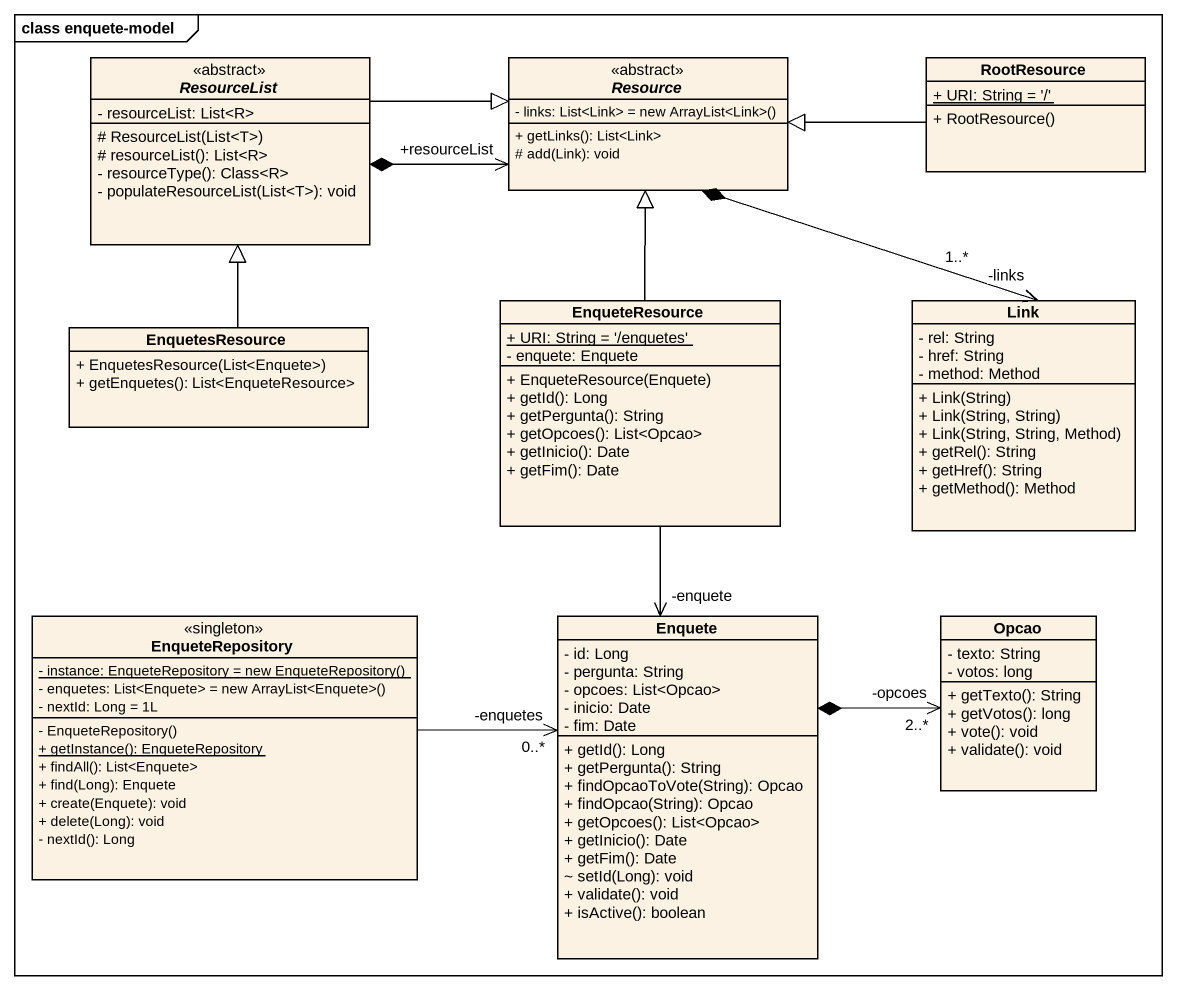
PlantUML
@startuml
mainframe class enquete-model
hide circle
hide empty members
skinparam classAttributeIconSize 0
abstract class ResourceList <<abstract>> {
  - resourceList: List<R>
  # ResourceList(List<T>)
  # resourceList(): List<R>
  - resourceType(): Class<R>
  - populateResourceList(List<T>): void
}
abstract class Resource <<abstract>> {
  {field} - links: List<Link> = new ArrayList<Link>()
  + getLinks(): List<Link>
  # add(Link): void
}
class RootResource {
  {static} + URI: String = '/'
  + RootResource()
}
class EnqueteResource {
  {static} + URI: String = '/enquetes'
  - enquete: Enquete
  + EnqueteResource(Enquete)
  + getId(): Long
  + getPergunta(): String
  + getOpcoes(): List<Opcao>
  + getInicio(): Date
  + getFim(): Date
}
class Link {
  - rel: String
  - href: String
  - method: Method
  + Link(String)
  + Link(String, String)
  + Link(String, String, Method)
  + getRel(): String
  + getHref(): String
  + getMethod(): Method
}
class EnquetesResource {
  + EnquetesResource(List<Enquete>)
  + getEnquetes(): List<EnqueteResource>
}
class EnqueteRepository <<singleton>> {
  {static} {field} - instance: EnqueteRepository = new EnqueteRepository()
  {field} - enquetes: List<Enquete> = new ArrayList<Enquete>()
  - nextId: Long = 1L
  - EnqueteRepository()
  {static} + getInstance(): EnqueteRepository
  + findAll(): List<Enquete>
  + find(Long): Enquete
  + create(Enquete): void
  + delete(Long): void
  - nextId(): Long
}
class Enquete {
  - id: Long
  - pergunta: String
  - opcoes: List<Opcao>
  - inicio: Date
  - fim: Date
  + getId(): Long
  + getPergunta(): String
  + findOpcaoToVote(String): Opcao
  + findOpcao(String): Opcao
  + getOpcoes(): List<Opcao>
  + getInicio(): Date
  + getFim(): Date
  ~ setId(Long): void
  + validate(): void
  + isActive(): boolean
}
class Opcao {
  - texto: String
  - votos: long
  + getTexto(): String
  + getVotos(): long
  + vote(): void
  + validate(): void
}
ResourceList *-right-> "+resourceList" Resource
ResourceList -right-|> Resource
Resource *--> "-links\n1..*" Link
RootResource -left-|> Resource
EnqueteResource -up-|> Resource
EnqueteResource --> "-enquete" Enquete
EnquetesResource -up-|> ResourceList
EnqueteRepository -right-> "-enquetes\n0..*" Enquete
Enquete *-right-> "-opcoes\n2..*" Opcao
@enduml
